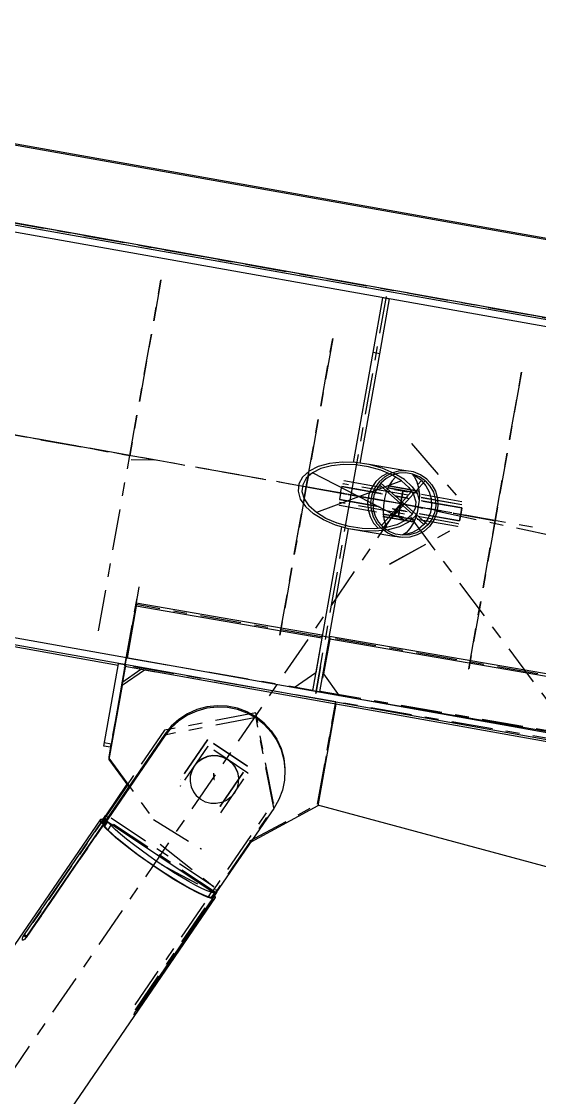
# Model space of a CAD drawing. Header units: millimetres. Extents: x 2368 to 8313, y 7493 to 11698.
# Drawn here: x 6500.9 to 6538.7, y 11298.2 to 11376.7 of the extents above; entities that cross this region are included whole.
import ezdxf

# ---------------------------------------------------------------- set-up
doc = ezdxf.new("R2010")
doc.units = ezdxf.units.MM
doc.linetypes.add('XKITLINE00', pattern=[0])
doc.linetypes.add('XKITLINE03', pattern=[6, 3, -1, 1, -1])

msp = doc.modelspace()

# ---------------------------------------------------------------- linework, layer by layer
at = {"color": 8, "linetype": 'XKITLINE00'}
for p, q in [((6587.1608, 11352.262), (6258.3375, 11410.8385)), ((6587.1783, 11352.3605), (6258.355, 11410.9369)), ((6586.8768, 11346.4735), (6256.6051, 11405.308)), ((6586.764, 11345.9807), (6256.5408, 11404.8066)), ((6580.135, 11317.0166), (6252.76, 11375.335)), ((6580.2478, 11317.5093), (6252.8243, 11375.8364)), ((6507.958, 11329.7232), (6252.7411, 11375.1874)), ((6586.91, 11346.6185), (6498.9283, 11362.2916)), ((6526.5694, 11352.5751), (6527.2823, 11356.5768)), ((6527.0617, 11352.4874), (6527.7745, 11356.4891)), ((6527.7713, 11356.4713), (6527.2791, 11356.559)), ((6525.1381, 11344.5405), (6526.5694, 11352.5751)), ((6525.636, 11344.4846), (6527.0617, 11352.4874)), ((6527.0617, 11352.4874), (6526.5694, 11352.5751)), ((6521.9078, 11343.906), (6521.4249, 11343.4806)), ((6522.5727, 11344.2381), (6521.9078, 11343.906)), ((6522.7669, 11344.0944), (6522.1457, 11343.7841)), ((6523.3861, 11344.4603), (6522.5727, 11344.2381)), ((6523.527, 11344.3021), (6522.7669, 11344.0944)), ((6524.3072, 11344.5616), (6523.3861, 11344.4603)), ((6524.3878, 11344.3967), (6523.527, 11344.3021)), ((6525.29, 11344.5367), (6524.3072, 11344.5616)), ((6525.3061, 11344.3734), (6524.3878, 11344.3967)), ((6526.285, 11344.387), (6525.29, 11344.5367)), ((6526.2359, 11344.2335), (6525.3061, 11344.3734)), ((6527.1305, 11343.9839), (6526.2359, 11344.2335)), ((6527.2425, 11344.1199), (6526.285, 11344.387)), ((6528.8275, 11343.955), (6526.285, 11344.387)), ((6527.9452, 11343.6372), (6527.1305, 11343.9839)), ((6528.1143, 11343.7488), (6527.2425, 11344.1199)), ((6528.4338, 11343.9106), (6527.9045, 11343.7596)), ((6528.9839, 11343.9409), (6528.4338, 11343.9106)), ((6528.9839, 11343.9409), (6528.7751, 11343.9597)), ((6529.5272, 11343.8491), (6528.9839, 11343.9409)), ((6530.0365, 11343.6397), (6529.5272, 11343.8491)), ((6521.4249, 11343.4806), (6521.148, 11342.9833)), ((6521.6944, 11343.3866), (6521.4357, 11342.9219)), ((6522.1457, 11343.7841), (6521.6944, 11343.3866)), ((6528.9249, 11340.3095), (6522.1457, 11343.7841)), ((6528.639, 11343.2108), (6522.4315, 11340.8828)), ((6526.7849, 11343.152), (6526.4712, 11342.7062)), ((6527.0121, 11343.1316), (6526.6937, 11342.6862)), ((6527.1891, 11343.5165), (6526.7849, 11343.152)), ((6527.1325, 11343.0249), (6526.835, 11342.6087)), ((6527.4226, 11343.4955), (6527.0121, 11343.1316)), ((6527.5161, 11343.365), (6527.1325, 11343.0249)), ((6530.5642, 11339.9843), (6527.1325, 11343.0249)), ((6527.639, 11343.7675), (6527.1891, 11343.5165)), ((6530.3787, 11343.204), (6527.3179, 11339.8053)), ((6527.9045, 11343.7596), (6527.4226, 11343.4955)), ((6527.9664, 11343.6117), (6527.5161, 11343.365)), ((6527.9565, 11343.2126), (6527.725, 11342.836)), ((6528.639, 11343.2108), (6527.9452, 11343.6372)), ((6528.1986, 11343.4815), (6527.9565, 11343.2126)), ((6528.461, 11343.7528), (6527.9664, 11343.6117)), ((6528.8568, 11343.2925), (6528.1143, 11343.7488)), ((6528.975, 11343.7811), (6528.461, 11343.7528)), ((6529.1772, 11342.7259), (6528.639, 11343.2108)), ((6529.4328, 11342.7736), (6528.8568, 11343.2925)), ((6529.4827, 11343.6953), (6528.975, 11343.7811)), ((6529.4589, 11343.654), (6529.5973, 11343.4969)), ((6529.9585, 11343.4997), (6529.4827, 11343.6953)), ((6529.683, 11343.5244), (6529.5092, 11343.5969)), ((6529.5973, 11343.4969), (6529.7776, 11343.136)), ((6530.0958, 11343.2294), (6529.683, 11343.5244)), ((6529.7776, 11343.136), (6529.8982, 11342.6945)), ((6530.0958, 11343.2294), (6529.8331, 11342.9329)), ((6530.3787, 11343.204), (6529.9585, 11343.4997)), ((6530.4861, 11343.3232), (6530.0365, 11343.6397)), ((6530.0958, 11343.2294), (6530.4329, 11342.8491)), ((6530.3787, 11343.204), (6530.7222, 11342.8231)), ((6530.4861, 11343.3232), (6530.8537, 11342.9156)), ((6521.148, 11342.9833), (6521.0912, 11342.4391)), ((6521.0912, 11342.4391), (6521.2572, 11341.8752)), ((6521.4357, 11342.9219), (6521.3826, 11342.4134)), ((6521.3826, 11342.4134), (6521.5377, 11341.8865)), ((6526.4712, 11342.7062), (6526.2635, 11342.2012)), ((6526.6937, 11342.6862), (6526.4833, 11342.1814)), ((6526.835, 11342.6087), (6526.6384, 11342.1371)), ((6529.4175, 11340.7812), (6527.0517, 11342.9118)), ((6529.3833, 11342.4253), (6527.1888, 11339.9485)), ((6527.5368, 11342.3939), (6527.4014, 11341.9083)), ((6527.725, 11342.836), (6527.5368, 11342.3939)), ((6529.1772, 11342.7259), (6529.5328, 11342.2071)), ((6529.4328, 11342.7736), (6529.8133, 11342.2183)), ((6529.8133, 11342.2183), (6529.9427, 11341.7791)), ((6529.8982, 11342.6945), (6529.9532, 11342.1946)), ((6530.4329, 11342.8491), (6530.6776, 11342.4025)), ((6530.6776, 11342.4025), (6530.8175, 11341.9121)), ((6530.7222, 11342.8231), (6530.9716, 11342.3761)), ((6530.8537, 11342.9156), (6531.1206, 11342.4372)), ((6530.9716, 11342.3761), (6531.1146, 11341.8853)), ((6531.1206, 11342.4372), (6531.2737, 11341.9121)), ((6521.2572, 11341.8752), (6521.6377, 11341.3199)), ((6521.5377, 11341.8865), (6521.8933, 11341.3676)), ((6526.2635, 11342.2012), (6526.1725, 11341.6625)), ((6526.1725, 11341.6625), (6526.2026, 11341.117)), ((6526.4833, 11342.1814), (6526.3915, 11341.6428)), ((6526.3915, 11341.6428), (6526.423, 11341.0972)), ((6526.6384, 11342.1371), (6526.5526, 11341.6337)), ((6526.5526, 11341.6337), (6526.582, 11341.1239)), ((6527.4014, 11341.9083), (6527.3254, 11341.4036)), ((6529.5328, 11342.2071), (6529.6879, 11341.6801)), ((6529.6879, 11341.6801), (6529.6348, 11341.1716)), ((6529.9427, 11341.7791), (6529.7879, 11340.8684)), ((6529.9532, 11342.1946), (6529.9427, 11341.7791)), ((6530.8175, 11341.9121), (6530.8456, 11341.4024)), ((6531.1146, 11341.8853), (6531.144, 11341.3755)), ((6531.2737, 11341.9121), (6531.3051, 11341.3665)), ((6522.2137, 11340.8011), (6521.6377, 11341.3199)), ((6522.4315, 11340.8828), (6521.8933, 11341.3676)), ((6522.9562, 11340.3447), (6522.2137, 11340.8011)), ((6523.1253, 11340.4563), (6522.4315, 11340.8828)), ((6526.2026, 11341.117), (6526.3523, 11340.5922)), ((6526.423, 11341.0972), (6526.576, 11340.5721)), ((6526.582, 11341.1239), (6526.725, 11340.6332)), ((6527.3254, 11341.4036), (6527.3128, 11340.9052)), ((6527.3128, 11340.9052), (6527.3641, 11340.438)), ((6529.3761, 11340.707), (6528.9249, 11340.3095)), ((6529.6348, 11341.1716), (6529.3761, 11340.707)), ((6529.7879, 11340.8684), (6529.6457, 11340.6129)), ((6529.7879, 11340.8684), (6529.7134, 11340.6014)), ((6530.7605, 11340.899), (6530.5665, 11340.4271)), ((6530.8456, 11341.4024), (6530.7605, 11340.899)), ((6531.0582, 11340.8722), (6530.8617, 11340.4006)), ((6531.2133, 11340.8278), (6531.003, 11340.3231)), ((6531.144, 11341.3755), (6531.0582, 11340.8722)), ((6531.3051, 11341.3665), (6531.2133, 11340.8278)), ((6523.8281, 11339.9737), (6522.9562, 11340.3447)), ((6523.94, 11340.1096), (6523.1253, 11340.4563)), ((6524.7855, 11339.7066), (6523.8281, 11339.9737)), ((6524.8347, 11339.86), (6523.94, 11340.1096)), ((6525.7645, 11339.7201), (6524.8347, 11339.86)), ((6526.3523, 11340.5922), (6526.6141, 11340.1142)), ((6526.576, 11340.5721), (6526.843, 11340.0937)), ((6526.6141, 11340.1142), (6526.9574, 11339.727)), ((6526.725, 11340.6332), (6526.9745, 11340.1862)), ((6526.843, 11340.0937), (6527.2105, 11339.686)), ((6526.9745, 11340.1862), (6527.3179, 11339.8053)), ((6527.3641, 11340.438), (6527.4769, 11340.0255)), ((6527.4769, 11340.0255), (6527.5877, 11339.8035)), ((6528.3036, 11339.9991), (6527.5436, 11339.7915)), ((6528.9249, 11340.3095), (6528.3036, 11339.9991)), ((6529.1627, 11340.1876), (6528.4979, 11339.8554)), ((6529.6457, 11340.6129), (6529.1627, 11340.1876)), ((6529.5121, 11340.1282), (6529.2643, 11339.7252)), ((6529.7134, 11340.6014), (6529.5121, 11340.1282)), ((6530.2733, 11340.0105), (6529.6868, 11340.5387)), ((6530.2733, 11340.0105), (6529.8956, 11339.6699)), ((6530.5642, 11339.9843), (6530.1806, 11339.6443)), ((6530.5665, 11340.4271), (6530.2733, 11340.0105)), ((6530.6846, 11339.8776), (6530.2741, 11339.5138)), ((6530.8617, 11340.4006), (6530.5642, 11339.9843)), ((6531.003, 11340.3231), (6530.6846, 11339.8776)), ((6522.8788, 11331.8577), (6524.3011, 11339.8417)), ((6523.3711, 11331.77), (6524.7849, 11339.7068)), ((6525.7806, 11339.5568), (6524.7855, 11339.7066)), ((6528.0799, 11339.1468), (6524.7855, 11339.7066)), ((6526.6828, 11339.6969), (6525.7645, 11339.7201)), ((6526.7633, 11339.532), (6525.7806, 11339.5568)), ((6527.5436, 11339.7915), (6526.6828, 11339.6969)), ((6527.6845, 11339.6332), (6526.7633, 11339.532)), ((6527.6602, 11339.3696), (6527.2105, 11339.686)), ((6527.7381, 11339.5096), (6527.3179, 11339.8053)), ((6528.1694, 11339.1602), (6527.6602, 11339.3696)), ((6528.4979, 11339.8554), (6527.6845, 11339.6332)), ((6528.2139, 11339.3139), (6527.7381, 11339.5096)), ((6528.2099, 11339.1332), (6528.0799, 11339.1468)), ((6528.7127, 11339.0684), (6528.1694, 11339.1602)), ((6528.4513, 11339.0919), (6528.2064, 11339.1336)), ((6528.7216, 11339.2281), (6528.2139, 11339.3139)), ((6528.7127, 11339.0684), (6528.4513, 11339.0919)), ((6529.2628, 11339.0987), (6528.7127, 11339.0684)), ((6529.2356, 11339.2565), (6528.7216, 11339.2281)), ((6528.9827, 11339.4126), (6528.7478, 11339.2516)), ((6528.9658, 11339.2807), (6528.7742, 11339.2697)), ((6529.4523, 11339.4225), (6528.9658, 11339.2807)), ((6529.2643, 11339.7252), (6528.9827, 11339.4126)), ((6529.7302, 11339.3976), (6529.2356, 11339.2565)), ((6529.7921, 11339.2497), (6529.2628, 11339.0987)), ((6529.8956, 11339.6699), (6529.4523, 11339.4225)), ((6530.1806, 11339.6443), (6529.7302, 11339.3976)), ((6530.2741, 11339.5138), (6529.7921, 11339.2497)), ((6509.2752, 11334.2669), (6508.5813, 11330.3716)), ((6509.288, 11334.0561), (6508.6136, 11330.2702)), ((6522.8285, 11331.9252), (6509.2752, 11334.2669)), ((6509.2752, 11334.2669), (6509.288, 11334.0561)), ((6522.8413, 11331.7143), (6509.288, 11334.0561)), ((6522.1659, 11327.856), (6522.8788, 11331.8577)), ((6522.8413, 11331.7143), (6522.3902, 11329.1823)), ((6523.3711, 11331.77), (6522.6614, 11327.7861)), ((6522.8285, 11331.9252), (6522.8413, 11331.7143)), ((6523.3711, 11331.77), (6522.8788, 11331.8577)), ((6523.4025, 11331.8461), (6522.9515, 11329.3141)), ((6523.4153, 11331.6352), (6522.9642, 11329.1032)), ((6550.4276, 11327.1767), (6523.4025, 11331.8461)), ((6523.4025, 11331.8461), (6523.4153, 11331.6352)), ((6550.4403, 11326.9658), (6523.4153, 11331.6352)), ((6506.9087, 11323.833), (6507.9796, 11329.8448)), ((6508.4719, 11329.7571), (6507.4422, 11323.9767)), ((6508.4719, 11329.7571), (6507.9796, 11329.8448)), ((6508.5813, 11330.3716), (6508.5872, 11330.2749)), ((6509.6287, 11329.4255), (6508.2413, 11328.4629)), ((6509.8757, 11329.3772), (6508.2541, 11328.252)), ((6563.6111, 11319.8091), (6508.4502, 11329.6355)), ((6509.8754, 11329.3816), (6509.8757, 11329.3772)), ((6510.6964, 11329.2353), (6509.8757, 11329.3772)), ((6522.3902, 11329.1823), (6520.8233, 11328.0951)), ((6522.9515, 11329.3141), (6522.9642, 11329.1032)), ((6522.9642, 11329.1032), (6524.0921, 11327.5128)), ((6508.2541, 11328.252), (6507.2913, 11322.8472)), ((6508.2413, 11328.4629), (6508.2541, 11328.252)), ((6522.6614, 11327.7861), (6522.1691, 11327.8738)), ((6522.6614, 11327.7861), (6522.6582, 11327.7683)), ((6514.4315, 11326.696), (6513.7053, 11326.4974)), ((6514.4379, 11326.5905), (6513.7117, 11326.392)), ((6515.18, 11326.7799), (6514.4315, 11326.696)), ((6515.1863, 11326.6744), (6514.4379, 11326.5905)), ((6515.9323, 11326.747), (6515.18, 11326.7799)), ((6515.9387, 11326.6416), (6515.1863, 11326.6744)), ((6516.6701, 11326.5982), (6515.9323, 11326.747)), ((6516.6765, 11326.4927), (6515.9387, 11326.6416)), ((6517.375, 11326.337), (6516.6701, 11326.5982)), ((6523.8476, 11326.8926), (6522.5272, 11319.4805)), ((6548.3677, 11323.3086), (6525.9257, 11327.1862)), ((6512.3905, 11325.7783), (6511.8343, 11325.2756)), ((6513.0194, 11326.189), (6512.3905, 11325.7783)), ((6513.0257, 11326.0835), (6512.3969, 11325.6729)), ((6513.7053, 11326.4974), (6513.0194, 11326.189)), ((6513.7117, 11326.392), (6513.0257, 11326.0835)), ((6517.3814, 11326.2316), (6516.6765, 11326.4927)), ((6518.0298, 11325.97), (6517.375, 11326.337)), ((6518.0362, 11325.8646), (6517.3814, 11326.2316)), ((6518.6184, 11325.5062), (6518.0298, 11325.97)), ((6518.6247, 11325.4007), (6518.0362, 11325.8646)), ((6511.8343, 11325.2756), (6511.3643, 11324.6931)), ((6511.8406, 11325.1702), (6511.3706, 11324.5877)), ((6511.8343, 11325.2756), (6511.8406, 11325.1702)), ((6512.3969, 11325.6729), (6511.8406, 11325.1702)), ((6518.6184, 11325.5062), (6519.1261, 11324.9569)), ((6518.6247, 11325.4007), (6519.1325, 11324.8515)), ((6519.1261, 11324.9569), (6519.5406, 11324.3358)), ((6511.3643, 11324.6931), (6501.2705, 11309.9458)), ((6511.3706, 11324.5877), (6506.8845, 11318.0333)), ((6511.3643, 11324.6931), (6511.3706, 11324.5877)), ((6519.1325, 11324.8515), (6519.547, 11324.2303)), ((6519.5406, 11324.3358), (6519.8516, 11323.6581)), ((6519.547, 11324.2303), (6519.858, 11323.5526)), ((6507.4009, 11323.7453), (6506.9087, 11323.833)), ((6507.4422, 11323.9767), (6506.9499, 11324.0644)), ((6507.4009, 11323.7453), (6507.2785, 11323.0581)), ((6507.4009, 11323.7453), (6507.4422, 11323.9767)), ((6519.8516, 11323.6581), (6520.0515, 11322.9404)), ((6519.858, 11323.5526), (6520.0579, 11322.835)), ((6507.2785, 11323.0581), (6507.2913, 11322.8472)), ((6507.2913, 11322.8472), (6508.7386, 11320.8569)), ((6513.7721, 11322.6769), (6513.5145, 11322.3788)), ((6513.7736, 11322.6528), (6513.516, 11322.3547)), ((6514.0903, 11322.911), (6513.7721, 11322.6769)), ((6514.0917, 11322.8869), (6513.7736, 11322.6528)), ((6514.4531, 11323.0693), (6514.0903, 11322.911)), ((6514.4545, 11323.0452), (6514.0917, 11322.8869)), ((6514.8423, 11323.1438), (6514.4531, 11323.0693)), ((6514.8437, 11323.1197), (6514.4545, 11323.0452)), ((6515.2384, 11323.1309), (6514.8423, 11323.1438)), ((6515.2398, 11323.1068), (6514.8437, 11323.1197)), ((6515.6215, 11323.0312), (6515.2384, 11323.1309)), ((6515.623, 11323.0071), (6515.2398, 11323.1068)), ((6515.9725, 11322.8497), (6515.6215, 11323.0312)), ((6515.9739, 11322.8256), (6515.623, 11323.0071)), ((6516.2737, 11322.5954), (6515.9725, 11322.8497)), ((6515.9725, 11322.8497), (6515.9739, 11322.8256)), ((6516.2752, 11322.5713), (6515.9739, 11322.8256)), ((6516.2737, 11322.5954), (6516.51, 11322.2812)), ((6520.0515, 11322.9404), (6520.1353, 11322.2006)), ((6520.0579, 11322.835), (6520.1417, 11322.0951)), ((6513.3304, 11322.0315), (6513.229, 11321.6526)), ((6513.3319, 11322.0074), (6513.2305, 11321.6285)), ((6513.5145, 11322.3788), (6513.3304, 11322.0315)), ((6513.516, 11322.3547), (6513.3319, 11322.0074)), ((6513.5145, 11322.3788), (6513.516, 11322.3547)), ((6516.2752, 11322.5713), (6516.5115, 11322.2571)), ((6516.51, 11322.2812), (6516.6696, 11321.9228)), ((6516.5115, 11322.2571), (6516.6711, 11321.8987)), ((6516.6696, 11321.9228), (6516.7445, 11321.5381)), ((6516.6711, 11321.8987), (6516.746, 11321.514)), ((6520.1417, 11322.0951), (6520.1074, 11321.3513)), ((6520.1353, 11322.2006), (6520.1337, 11322.1657)), ((6520.1353, 11322.2006), (6520.1417, 11322.0951)), ((6508.6056, 11321.0397), (6507.0326, 11318.7414)), ((6513.229, 11321.6526), (6513.2154, 11321.261)), ((6513.2305, 11321.6285), (6513.2169, 11321.2369)), ((6513.2169, 11321.2369), (6513.2917, 11320.8522)), ((6516.7324, 11321.1224), (6516.631, 11320.7434)), ((6516.746, 11321.514), (6516.7324, 11321.1224)), ((6520.1074, 11321.3513), (6519.9558, 11320.6217)), ((6508.6461, 11320.9841), (6507.0864, 11318.7054)), ((6513.2917, 11320.8522), (6513.4513, 11320.4938)), ((6513.4513, 11320.4938), (6513.6877, 11320.1795)), ((6516.4469, 11320.3962), (6516.1893, 11320.0981)), ((6516.631, 11320.7434), (6516.4469, 11320.3962)), ((6519.9558, 11320.6217), (6519.6907, 11319.9244)), ((6513.9889, 11319.9253), (6513.6877, 11320.1795)), ((6514.3399, 11319.7438), (6513.9889, 11319.9253)), ((6514.723, 11319.644), (6514.3399, 11319.7438)), ((6515.1191, 11319.6311), (6514.723, 11319.644)), ((6515.5083, 11319.7057), (6515.1191, 11319.6311)), ((6515.8711, 11319.864), (6515.5083, 11319.7057)), ((6516.1893, 11320.0981), (6515.8711, 11319.864)), ((6522.5272, 11319.4805), (6517.641, 11316.8256)), ((6519.6907, 11319.9244), (6519.3185, 11319.2765)), ((6539.5859, 11314.9049), (6522.5322, 11319.5088)), ((6506.9884, 11318.7147), (6506.7641, 11318.387)), ((6506.9884, 11318.7147), (6506.9791, 11318.6644)), ((6506.9791, 11318.6644), (6506.9955, 11318.5969)), ((6507.0234, 11318.7475), (6506.9884, 11318.7147)), ((6507.2096, 11318.6231), (6507.0234, 11318.7475)), ((6519.3185, 11319.2765), (6514.8325, 11312.7222)), ((6506.6401, 11318.4409), (6447.8414, 11232.5323)), ((6506.705, 11318.2572), (6501.0975, 11310.0643)), ((6506.8534, 11318.0511), (6501.2459, 11309.8582)), ((6506.6916, 11318.4916), (6506.6401, 11318.4409)), ((6506.6401, 11318.4409), (6506.6744, 11318.3029)), ((6506.6744, 11318.3029), (6506.705, 11318.2572)), ((6506.7905, 11318.4256), (6506.6916, 11318.4916)), ((6506.8779, 11318.1417), (6506.705, 11318.2572)), ((6506.7641, 11318.387), (6506.7548, 11318.3367)), ((6506.7548, 11318.3367), (6506.7712, 11318.2692)), ((6506.9955, 11318.5969), (6506.7712, 11318.2692)), ((6506.7712, 11318.2692), (6506.8133, 11318.1849)), ((6506.8291, 11318.5067), (6506.7789, 11318.4333)), ((6507.0376, 11318.5126), (6506.8133, 11318.1849)), ((6506.8779, 11318.1417), (6506.8133, 11318.1849)), ((6506.8407, 11318.499), (6506.8291, 11318.5067)), ((6506.8458, 11318.5064), (6506.8291, 11318.5067)), ((6506.8534, 11318.0511), (6507.0476, 11317.8325)), ((6506.9673, 11317.975), (6506.8534, 11318.0511)), ((6506.8818, 11318.0777), (6506.8604, 11318.0464)), ((6506.8818, 11318.0777), (6506.8845, 11318.0333)), ((6506.9687, 11317.9771), (6506.8845, 11318.0333)), ((6507.1916, 11318.3027), (6506.9673, 11317.975)), ((6506.9673, 11317.975), (6507.2015, 11317.7207)), ((6506.9955, 11318.5969), (6507.0376, 11318.5126)), ((6507.1022, 11318.4694), (6507.0376, 11318.5126)), ((6507.1916, 11318.3027), (6507.4258, 11318.0484)), ((6514.9743, 11313.1022), (6507.1916, 11318.3027)), ((6507.4258, 11318.0484), (6507.2015, 11317.7207)), ((6507.7397, 11317.7478), (6507.4258, 11318.0484)), ((6507.3773, 11317.5118), (6507.0476, 11317.8325)), ((6507.5154, 11317.4201), (6507.2015, 11317.7207)), ((6507.7925, 11317.144), (6507.3773, 11317.5118)), ((6507.9022, 11317.0798), (6507.5154, 11317.4201)), ((6508.1265, 11317.4075), (6507.7397, 11317.7478)), ((6508.2828, 11316.7383), (6507.7925, 11317.144)), ((6508.3532, 11316.7071), (6507.9022, 11317.0798)), ((6508.5775, 11317.0349), (6508.1265, 11317.4075)), ((6508.8361, 11316.3047), (6508.2828, 11316.7383)), ((6508.8588, 11316.3104), (6508.3532, 11316.7071)), ((6509.0831, 11316.6381), (6508.5775, 11317.0349)), ((6509.439, 11315.8538), (6508.8361, 11316.3047)), ((6509.4077, 11315.8982), (6508.8588, 11316.3104)), ((6509.632, 11316.2259), (6509.0831, 11316.6381)), ((6509.9881, 11315.4796), (6509.4077, 11315.8982)), ((6510.0764, 11315.3967), (6509.439, 11315.8538)), ((6510.2124, 11315.8073), (6509.632, 11316.2259)), ((6510.8116, 11315.3914), (6510.2124, 11315.8073)), ((6510.5873, 11315.0637), (6509.9881, 11315.4796)), ((6510.7328, 11314.9447), (6510.0764, 11315.3967)), ((6511.192, 11314.6596), (6510.5873, 11315.0637)), ((6511.392, 11314.509), (6510.7328, 11314.9447)), ((6511.4163, 11314.9873), (6510.8116, 11315.3914)), ((6512.0135, 11314.6038), (6511.4163, 11314.9873)), ((6511.7892, 11314.2761), (6511.192, 11314.6596)), ((6512.0376, 11314.1002), (6511.392, 11314.509)), ((6512.3657, 11313.9217), (6511.7892, 11314.2761)), ((6512.59, 11314.2494), (6512.0135, 11314.6038)), ((6512.6539, 11313.7285), (6512.0376, 11314.1002)), ((6513.1333, 11313.9317), (6512.59, 11314.2494)), ((6513.6314, 11313.6578), (6513.1333, 11313.9317)), ((6512.909, 11313.604), (6512.3657, 11313.9217)), ((6513.2257, 11313.4029), (6512.6539, 11313.7285)), ((6513.4071, 11313.3301), (6512.909, 11313.604)), ((6513.7388, 11313.1315), (6513.2257, 11313.4029)), ((6513.8492, 11313.1058), (6513.4071, 11313.3301)), ((6514.0735, 11313.4336), (6513.6314, 11313.6578)), ((6514.4499, 11313.264), (6514.0735, 11313.4336)), ((6514.7524, 11313.1527), (6514.4499, 11313.264)), ((6514.7524, 11313.1527), (6514.5281, 11312.825)), ((6514.9743, 11313.1022), (6514.7524, 11313.1527)), ((6515.1498, 11313.1481), (6514.9255, 11312.8204)), ((6515.1498, 11313.1481), (6515.1148, 11313.1153)), ((6515.1591, 11313.1984), (6515.1498, 11313.1481)), ((6515.0495, 11312.7664), (6388.4582, 11127.8085)), ((6514.8604, 11312.7007), (6509.2529, 11304.5078)), ((6514.9979, 11312.7158), (6509.3904, 11304.5228)), ((6514.1806, 11312.921), (6513.7388, 11313.1315)), ((6514.2256, 11312.9363), (6513.8492, 11313.1058)), ((6514.5403, 11312.7765), (6514.1806, 11312.921)), ((6514.5281, 11312.825), (6514.2256, 11312.9363)), ((6514.75, 11312.7745), (6514.5281, 11312.825)), ((6514.8091, 11312.7017), (6514.5403, 11312.7765)), ((6514.9743, 11313.1022), (6514.75, 11312.7745)), ((6514.8604, 11312.7007), (6514.75, 11312.7745)), ((6514.8325, 11312.7222), (6514.7514, 11312.7765)), ((6514.8099, 11312.7374), (6514.8085, 11312.7354)), ((6514.8604, 11312.7007), (6514.8091, 11312.7017)), ((6514.9979, 11312.7158), (6514.8814, 11312.7936)), ((6514.8905, 11312.7875), (6514.8814, 11312.7936)), ((6515.1148, 11313.1153), (6514.8905, 11312.7875)), ((6514.9255, 11312.8204), (6514.8905, 11312.7875)), ((6515.0495, 11312.7664), (6514.9979, 11312.7158)), ((6514.9993, 11312.9282), (6515.0152, 11312.9045)), ((6515.0152, 11312.9045), (6515.0495, 11312.7664)), ((6515.1148, 11313.1153), (6515.1057, 11313.1213)), ((6501.0975, 11310.0643), (6501.0529, 11309.9944)), ((6501.2703, 11309.9488), (6501.0975, 11310.0643)), ((6500.9472, 11309.7364), (6500.9456, 11309.6935)), ((6500.9456, 11309.6935), (6500.9548, 11309.6644)), ((6500.9597, 11309.7909), (6500.9472, 11309.7364)), ((6500.9744, 11309.6504), (6500.9548, 11309.6644)), ((6500.9822, 11309.8542), (6500.9597, 11309.7909)), ((6501.0035, 11309.6524), (6500.9744, 11309.6504)), ((6501.0139, 11309.9232), (6500.9822, 11309.8542)), ((6501.0405, 11309.6702), (6501.0035, 11309.6524)), ((6501.0529, 11309.9944), (6501.0139, 11309.9232)), ((6501.0451, 11309.6737), (6501.0405, 11309.6702)), ((6501.091, 11309.6979), (6501.0451, 11309.6737)), ((6501.2493, 11309.8632), (6501.0529, 11309.9944)), ((6501.1443, 11309.7397), (6501.091, 11309.6979)), ((6501.1968, 11309.794), (6501.1443, 11309.7397)), ((6501.2459, 11309.8582), (6501.1968, 11309.794)), ((6501.2705, 11309.9458), (6501.2734, 11309.8984)), ((6509.2529, 11304.5078), (6509.2088, 11304.4403)), ((6509.3397, 11304.4571), (6509.2564, 11304.5128)), ((6509.3865, 11304.5255), (6509.3032, 11304.5811)), ((6509.3904, 11304.5228), (6509.3435, 11304.4546)), ((6509.1218, 11304.2701), (6509.1127, 11304.2337)), ((6509.1127, 11304.2337), (6509.1148, 11304.2109)), ((6509.1279, 11304.203), (6509.1148, 11304.2109)), ((6509.1416, 11304.3184), (6509.1218, 11304.2701)), ((6509.1515, 11304.2102), (6509.1279, 11304.203)), ((6509.1711, 11304.3761), (6509.1416, 11304.3184)), ((6509.1843, 11304.2323), (6509.1515, 11304.2102)), ((6509.2088, 11304.4403), (6509.1711, 11304.3761)), ((6509.216, 11304.2738), (6509.1881, 11304.2357)), ((6509.254, 11304.3269), (6509.216, 11304.2738)), ((6509.2972, 11304.3882), (6509.254, 11304.3269)), ((6509.3435, 11304.4546), (6509.2972, 11304.3882))]:
    msp.add_line(p, q, dxfattribs=at)
at = {"color": 8, "linetype": 'XKITLINE03'}
for p, q in [((6257.3553, 11405.3253), (6586.1786, 11346.7488)), ((6586.1786, 11346.7488), (6257.3553, 11405.3253)), ((6583.5058, 11331.745), (6254.6825, 11390.3215)), ((6583.5059, 11331.745), (6254.6826, 11390.3215)), ((6528.5882, 11341.528), (6364.5882, 11370.7429)), ((6511.0887, 11357.85), (6508.8088, 11345.0515)), ((6508.8089, 11345.0515), (6511.0887, 11357.85)), ((6511.0887, 11357.85), (6511.0887, 11357.85)), ((6524.9702, 11342.1725), (6527.5518, 11356.6644)), ((6524.9702, 11342.1725), (6527.5517, 11356.6644)), ((6523.626, 11353.5856), (6521.6968, 11342.7562)), ((6523.6263, 11353.5879), (6521.6971, 11342.7583)), ((6521.6971, 11342.7581), (6523.6263, 11353.5878)), ((6523.6259, 11353.5855), (6523.626, 11353.5856)), ((6523.6263, 11353.5878), (6523.6263, 11353.5879)), ((6537.409, 11351.1303), (6535.4798, 11340.3009)), ((6537.4093, 11351.1326), (6535.4801, 11340.303)), ((6535.4801, 11340.3028), (6537.4093, 11351.1325)), ((6537.409, 11351.1302), (6537.409, 11351.1303)), ((6537.4093, 11351.1325), (6537.4093, 11351.1326)), ((6508.8088, 11345.0515), (6488.1343, 11348.7344)), ((6496.4142, 11347.2595), (6508.8088, 11345.0515)), ((6529.3723, 11345.9296), (6533.0561, 11341.6674)), ((6529.3725, 11345.9309), (6533.0563, 11341.6688)), ((6506.5289, 11332.253), (6508.8089, 11345.0515)), ((6508.9144, 11344.7711), (6510.5881, 11344.7346)), ((6533.0561, 11341.6674), (6524.4433, 11343.2017)), ((6533.0563, 11341.6688), (6524.4435, 11343.2031)), ((6521.6968, 11342.7562), (6519.7676, 11331.9266)), ((6519.7676, 11331.9264), (6521.6968, 11342.7561)), ((6519.768, 11331.9288), (6521.6971, 11342.7581)), ((6521.6968, 11342.7561), (6521.6968, 11342.7562)), ((6521.6968, 11342.7562), (6524.7457, 11342.2132)), ((6535.4798, 11340.3008), (6521.6968, 11342.7561)), ((6535.4801, 11340.303), (6521.6971, 11342.7583)), ((6521.6971, 11342.7583), (6521.6971, 11342.7582)), ((6521.6971, 11342.7582), (6524.7459, 11342.2149)), ((6524.1878, 11342.3142), (6524.1292, 11341.837)), ((6524.1876, 11342.3128), (6524.2974, 11342.7808)), ((6524.2974, 11342.7808), (6533.0476, 11341.222)), ((6533.0478, 11341.2234), (6524.2975, 11342.7822)), ((6524.3793, 11342.9895), (6524.3794, 11342.9899)), ((6528.7111, 11342.2177), (6524.3793, 11342.9895)), ((6524.3796, 11342.9912), (6524.3795, 11342.9908)), ((6528.7114, 11342.2197), (6524.3796, 11342.9912)), ((6529.8628, 11342.297), (6527.6576, 11342.6899)), ((6527.6576, 11342.6899), (6527.6576, 11342.6899)), ((6527.6576, 11342.6899), (6529.8629, 11342.2971)), ((6529.8631, 11342.2988), (6527.6578, 11342.6917)), ((6527.6578, 11342.6917), (6527.6578, 11342.6916)), ((6527.6578, 11342.6916), (6529.8631, 11342.2987)), ((6529.8909, 11342.4545), (6527.6856, 11342.8474)), ((6527.6856, 11342.8474), (6527.6856, 11342.8474)), ((6527.6856, 11342.8474), (6529.8909, 11342.4546)), ((6528.4305, 11340.6426), (6528.7462, 11342.4147)), ((6528.7464, 11342.4164), (6528.4308, 11340.6443)), ((6533.0429, 11341.4461), (6528.7111, 11342.2177)), ((6533.0432, 11341.4479), (6528.7114, 11342.2197)), ((6528.5882, 11341.528), (6364.5882, 11101.9134)), ((6528.5882, 11341.528), (6364.5882, 11101.9134)), ((6522.3886, 11327.6807), (6524.9702, 11342.1725)), ((6522.3887, 11327.6807), (6524.9702, 11342.1725)), ((6532.8792, 11340.2769), (6524.1289, 11341.8357)), ((6524.1292, 11341.837), (6532.8794, 11340.2783)), ((6524.1338, 11341.6112), (6524.1338, 11341.6116)), ((6528.4656, 11340.8394), (6524.1338, 11341.6112)), ((6528.4658, 11340.8414), (6524.134, 11341.6129)), ((6524.134, 11341.6129), (6524.134, 11341.6125)), ((6524.7457, 11342.2132), (6528.5884, 11341.5288)), ((6524.7459, 11342.2149), (6528.5886, 11341.5303)), ((6528.5882, 11341.528), (6525.5353, 11342.0468)), ((6528.5882, 11341.528), (6528.5887, 11341.5311)), ((6692.5882, 11121.748), (6528.5882, 11341.528)), ((6692.5882, 11121.748), (6528.5882, 11341.528)), ((6528.8483, 11341.5046), (6528.5882, 11341.528)), ((6692.5882, 11306.7796), (6528.5883, 11341.528)), ((6528.5884, 11341.5288), (6532.431, 11340.8442)), ((6528.5886, 11341.5303), (6532.4312, 11340.8458)), ((6533.043, 11341.4466), (6533.0429, 11341.4461)), ((6533.0431, 11341.4475), (6533.0432, 11341.4479)), ((6532.7334, 11339.856), (6524.1206, 11341.3902)), ((6532.7336, 11339.8573), (6524.1208, 11341.3916)), ((6527.3138, 11340.7602), (6527.3138, 11340.7603)), ((6527.3138, 11340.7603), (6529.5191, 11340.3675)), ((6529.5191, 11340.3674), (6527.3138, 11340.7602)), ((6529.5194, 11340.3692), (6527.3141, 11340.762)), ((6527.3141, 11340.762), (6527.3141, 11340.762)), ((6527.3141, 11340.762), (6529.5194, 11340.3691)), ((6532.7974, 11340.0678), (6528.4656, 11340.8394)), ((6532.7976, 11340.0696), (6528.4658, 11340.8414)), ((6532.431, 11340.8442), (6535.4798, 11340.3009)), ((6532.4312, 11340.8458), (6535.4801, 11340.3028)), ((6532.9891, 11340.7449), (6532.8792, 11340.2769)), ((6532.8794, 11340.2783), (6532.9893, 11340.7463)), ((6533.0476, 11341.222), (6532.9891, 11340.7449)), ((6532.9893, 11340.7463), (6533.0478, 11341.2234)), ((6529.4913, 11340.2117), (6527.286, 11340.6045)), ((6527.286, 11340.6045), (6527.286, 11340.6044)), ((6527.286, 11340.6044), (6529.4913, 11340.2116)), ((6532.7974, 11340.0683), (6532.7974, 11340.0678)), ((6532.7976, 11340.0692), (6532.7976, 11340.0696)), ((6535.4798, 11340.3009), (6533.5506, 11329.4712)), ((6533.5506, 11329.4711), (6535.4798, 11340.3008)), ((6533.551, 11329.4735), (6535.4801, 11340.3028)), ((6527.8044, 11337.1281), (6532.7334, 11339.856)), ((6527.8046, 11337.1295), (6532.7336, 11339.8573)), ((6509.4828, 11335.4326), (6508.4365, 11329.5588)), ((6509.4829, 11335.4326), (6508.4365, 11329.5588)), ((6508.4617, 11329.7003), (6509.4828, 11335.4326)), ((6508.4618, 11329.7003), (6509.4829, 11335.4326)), ((6509.2815, 11334.1615), (6508.5876, 11330.2661)), ((6509.2816, 11334.1615), (6508.5877, 11330.2661)), ((6522.8348, 11331.8197), (6509.2815, 11334.1615)), ((6522.8349, 11331.8197), (6509.2816, 11334.1615)), ((6506.5289, 11332.253), (6506.5289, 11332.253)), ((6519.7676, 11331.9266), (6519.7676, 11331.9264)), ((6519.768, 11331.9289), (6519.768, 11331.9288)), ((6523.4088, 11331.7406), (6522.7149, 11327.8453)), ((6523.4089, 11331.7406), (6522.715, 11327.8453)), ((6550.4339, 11327.0712), (6523.4088, 11331.7406)), ((6550.4339, 11327.0712), (6523.4089, 11331.7406)), ((6508.6553, 11330.7873), (6508.4617, 11329.7003)), ((6508.6555, 11330.788), (6508.4618, 11329.7003)), ((6508.4905, 11329.7208), (6507.2848, 11322.9526)), ((6508.4906, 11329.7208), (6507.2849, 11322.9526)), ((6523.8533, 11327.0665), (6508.4905, 11329.7208)), ((6523.8534, 11327.0665), (6508.4906, 11329.7208)), ((6508.5876, 11330.2661), (6522.1409, 11327.9244)), ((6508.5877, 11330.2661), (6522.141, 11327.9244)), ((6522.7391, 11329.6485), (6522.3886, 11327.6807)), ((6522.7396, 11329.6508), (6522.3887, 11327.6807)), ((6508.4365, 11329.5588), (6507.4153, 11323.8266)), ((6508.4365, 11329.5588), (6507.4154, 11323.8266)), ((6533.5506, 11329.4712), (6533.5506, 11329.4711)), ((6533.551, 11329.4736), (6533.551, 11329.4735)), ((6522.7149, 11327.8453), (6549.74, 11323.1759)), ((6522.715, 11327.8453), (6549.74, 11323.1759)), ((6523.8533, 11327.0665), (6522.5207, 11319.586)), ((6522.5207, 11319.586), (6523.8533, 11327.0665)), ((6522.5208, 11319.586), (6523.8534, 11327.0665)), ((6523.8534, 11327.0665), (6522.5208, 11319.586)), ((6541.1999, 11324.067), (6523.8533, 11327.0665)), ((6541.2, 11324.067), (6523.8534, 11327.0665)), ((6518.0118, 11326.2638), (6511.3464, 11324.9868)), ((6518.0119, 11326.2638), (6511.3465, 11324.9868)), ((6518.0328, 11325.9174), (6511.3674, 11324.6404)), ((6518.0329, 11325.9174), (6511.3675, 11324.6404)), ((6519.2943, 11319.6757), (6518.0118, 11326.2638)), ((6519.2944, 11319.6757), (6518.0119, 11326.2638)), ((6519.3153, 11319.3293), (6518.0328, 11325.9174)), ((6519.3153, 11319.3293), (6518.0329, 11325.9174)), ((6511.3464, 11324.9868), (6501.2527, 11310.2395)), ((6511.3465, 11324.9868), (6501.2527, 11310.2395)), ((6511.3674, 11324.6404), (6501.2736, 11309.8931)), ((6511.3675, 11324.6404), (6501.2737, 11309.8931)), ((6514.4775, 11324.317), (6512.4924, 11321.4167)), ((6514.4775, 11324.317), (6512.4925, 11321.4167)), ((6514.479, 11324.2929), (6512.4939, 11321.3926)), ((6514.4789, 11324.2929), (6512.4939, 11321.3926)), ((6517.4084, 11322.3585), (6514.4775, 11324.317)), ((6517.4083, 11322.3585), (6514.4775, 11324.317)), ((6517.4098, 11322.3344), (6514.4789, 11324.2929)), ((6517.4099, 11322.3344), (6514.479, 11324.2929)), ((6514.5077, 11323.8169), (6512.5226, 11320.9166)), ((6514.5078, 11323.8169), (6512.5227, 11320.9166)), ((6517.4386, 11321.8584), (6514.5077, 11323.8169)), ((6517.4387, 11321.8584), (6514.5078, 11323.8169)), ((6507.2848, 11322.9526), (6510.5398, 11318.4765)), ((6507.2849, 11322.9526), (6510.5398, 11318.4765)), ((6514.98, 11321.3995), (6514.9526, 11321.8514)), ((6514.9799, 11321.3995), (6514.9526, 11321.8514)), ((6515.4233, 11319.4582), (6517.4083, 11322.3585)), ((6515.4234, 11319.4582), (6517.4084, 11322.3585)), ((6515.4248, 11319.4341), (6517.4099, 11322.3344)), ((6515.4248, 11319.4341), (6517.4098, 11322.3344)), ((6515.4535, 11318.9581), (6517.4386, 11321.8584)), ((6515.4536, 11318.9581), (6517.4387, 11321.8584)), ((6509.2008, 11304.9285), (6519.2943, 11319.6757)), ((6509.2009, 11304.9285), (6519.2944, 11319.6757)), ((6517.5861, 11316.9047), (6522.5207, 11319.586)), ((6517.5861, 11316.9047), (6522.5208, 11319.586)), ((6506.979, 11318.6644), (6507.0233, 11318.7475)), ((6507.0375, 11318.5126), (6506.979, 11318.6644)), ((6506.9791, 11318.6644), (6507.0234, 11318.7475)), ((6507.0376, 11318.5126), (6506.9791, 11318.6644)), ((6514.9465, 11313.5601), (6507.1638, 11318.7606)), ((6514.9466, 11313.5601), (6507.1639, 11318.7606)), ((6509.2218, 11304.582), (6519.3153, 11319.3293)), ((6509.2219, 11304.582), (6519.3153, 11319.3293)), ((6515.1147, 11313.1153), (6507.0375, 11318.5126)), ((6515.1148, 11313.1153), (6507.0376, 11318.5126)), ((6514.9742, 11313.1022), (6507.1915, 11318.3027)), ((6514.9743, 11313.1022), (6507.1916, 11318.3027)), ((6510.5398, 11318.4765), (6514.0208, 11316.3181)), ((6510.5398, 11318.4765), (6514.0209, 11316.3181)), ((6511.024, 11316.6755), (6514.9465, 11313.5601)), ((6511.0241, 11316.6755), (6514.9466, 11313.5601)), ((6511.114, 11315.1873), (6514.9742, 11313.1022)), ((6511.1141, 11315.1873), (6514.9743, 11313.1022)), ((6515.1005, 11313.3502), (6515.159, 11313.1984)), ((6515.1006, 11313.3502), (6515.1591, 11313.1984)), ((6515.159, 11313.1984), (6515.1147, 11313.1153)), ((6515.1591, 11313.1984), (6515.1148, 11313.1153))]:
    msp.add_line(p, q, dxfattribs=at)
at = {"color": 8, "linetype": 'XKITLINE00'}
for centre in [(6511.0887, 11357.85), (6511.0887, 11357.85), (6511.0887, 11357.85), (6527.5517, 11356.6644), (6527.5518, 11356.6644), (6523.6259, 11353.5855), (6523.626, 11353.5856), (6523.6263, 11353.5879), (6523.6263, 11353.5878), (6523.6263, 11353.5878), (6537.409, 11351.1303), (6537.409, 11351.1302), (6537.4093, 11351.1326), (6537.4093, 11351.1325), (6537.4093, 11351.1325), (6529.3723, 11345.9296), (6529.3725, 11345.9309), (6508.8088, 11345.0515), (6508.8088, 11345.0515), (6508.8088, 11345.0515), (6508.8089, 11345.0515), (6508.8089, 11345.0515), (6510.5881, 11344.7346), (6524.4433, 11343.2017), (6524.4435, 11343.2031), (6521.6968, 11342.7562), (6521.6968, 11342.7562), (6521.6968, 11342.7562), (6521.6968, 11342.7561), (6521.6968, 11342.7561), (6521.6968, 11342.7561), (6521.6971, 11342.7583), (6521.6971, 11342.7583), (6521.6971, 11342.7583), (6521.6971, 11342.7582), (6521.6971, 11342.7581), (6521.6971, 11342.7581), (6524.1876, 11342.3128), (6524.1878, 11342.3142), (6524.2974, 11342.7808), (6524.2974, 11342.7808), (6524.2975, 11342.7822), (6524.3793, 11342.9895), (6524.3793, 11342.9895), (6524.3796, 11342.9912), (6524.3796, 11342.9912), (6524.7457, 11342.2132), (6524.7457, 11342.2132), (6524.7459, 11342.2149), (6524.7459, 11342.2149), (6527.6576, 11342.6899), (6527.6576, 11342.6899), (6527.6576, 11342.6899), (6527.6578, 11342.6917), (6527.6578, 11342.6917), (6527.6578, 11342.6916), (6527.6856, 11342.8474), (6527.6856, 11342.8474), (6527.6856, 11342.8474), (6528.7111, 11342.2177), (6528.7111, 11342.2177), (6528.7114, 11342.2197), (6528.7114, 11342.2197), (6528.7462, 11342.4147), (6528.7464, 11342.4164), (6529.8628, 11342.297), (6529.8629, 11342.2971), (6529.8631, 11342.2988), (6529.8631, 11342.2987), (6529.8909, 11342.4546), (6529.8909, 11342.4545), (6524.1289, 11341.8357), (6524.1292, 11341.837), (6524.1292, 11341.837), (6524.1338, 11341.6112), (6524.1338, 11341.6112), (6524.134, 11341.6129), (6524.134, 11341.6129), (6524.9702, 11342.1725), (6524.9702, 11342.1725), (6524.9702, 11342.1725), (6524.9702, 11342.1725), (6528.5882, 11341.528), (6528.5882, 11341.528), (6528.5882, 11341.528), (6528.5882, 11341.528), (6528.5882, 11341.528), (6528.5882, 11341.528), (6528.5882, 11341.528), (6528.5882, 11341.528), (6528.5883, 11341.528), (6528.5884, 11341.5288), (6528.5884, 11341.5288), (6528.5886, 11341.5303), (6528.5886, 11341.5303), (6528.5887, 11341.5311), (6533.0429, 11341.4461), (6533.043, 11341.4466), (6533.0431, 11341.4475), (6533.0432, 11341.4479), (6533.0561, 11341.6674), (6533.0561, 11341.6674), (6533.0563, 11341.6688), (6533.0563, 11341.6688), (6524.1206, 11341.3902), (6524.1208, 11341.3916), (6527.3138, 11340.7603), (6527.3138, 11340.7602), (6527.3138, 11340.7602), (6527.3141, 11340.762), (6527.3141, 11340.762), (6527.3141, 11340.762), (6528.4305, 11340.6426), (6528.4308, 11340.6443), (6528.4656, 11340.8394), (6528.4656, 11340.8394), (6528.4658, 11340.8414), (6528.4658, 11340.8414), (6532.431, 11340.8442), (6532.431, 11340.8442), (6532.4312, 11340.8458), (6532.4312, 11340.8458), (6532.9891, 11340.7449), (6532.9891, 11340.7449), (6532.9893, 11340.7463), (6532.9893, 11340.7463), (6533.0476, 11341.222), (6533.0476, 11341.222), (6533.0478, 11341.2234), (6533.0478, 11341.2234), (6527.286, 11340.6045), (6527.286, 11340.6045), (6527.286, 11340.6044), (6529.4913, 11340.2117), (6529.4913, 11340.2116), (6529.5191, 11340.3675), (6529.5191, 11340.3674), (6529.5194, 11340.3692), (6529.5194, 11340.3691), (6532.7334, 11339.856), (6532.7334, 11339.856), (6532.7336, 11339.8573), (6532.7336, 11339.8573), (6532.7974, 11340.0683), (6532.7974, 11340.0678), (6532.7976, 11340.0696), (6532.7976, 11340.0692), (6532.8792, 11340.2769), (6532.8792, 11340.2769), (6532.8794, 11340.2783), (6532.8794, 11340.2783), (6535.4798, 11340.3009), (6535.4798, 11340.3009), (6535.4798, 11340.3009), (6535.4798, 11340.3008), (6535.4798, 11340.3008), (6535.4801, 11340.303), (6535.4801, 11340.303), (6535.4801, 11340.3028), (6535.4801, 11340.3028), (6535.4801, 11340.3028), (6527.8044, 11337.1281), (6527.8046, 11337.1295), (6509.4828, 11335.4326), (6509.4828, 11335.4326), (6509.4829, 11335.4326), (6509.4829, 11335.4326), (6509.2815, 11334.1615), (6509.2815, 11334.1615), (6509.2816, 11334.1615), (6509.2816, 11334.1615), (6506.5289, 11332.253), (6506.5289, 11332.253), (6519.7676, 11331.9266), (6519.7676, 11331.9266), (6519.7676, 11331.9264), (6519.768, 11331.9289), (6519.768, 11331.9288), (6522.8348, 11331.8197), (6522.8349, 11331.8197), (6523.4088, 11331.7406), (6523.4088, 11331.7406), (6523.4089, 11331.7406), (6523.4089, 11331.7406), (6508.4617, 11329.7003), (6508.4617, 11329.7003), (6508.4618, 11329.7003), (6508.4618, 11329.7003), (6508.4905, 11329.7208), (6508.4905, 11329.7208), (6508.4906, 11329.7208), (6508.4906, 11329.7208), (6508.5876, 11330.2661), (6508.5876, 11330.2661), (6508.5877, 11330.2661), (6508.5877, 11330.2661), (6508.4365, 11329.5588), (6508.4365, 11329.5588), (6508.4365, 11329.5588), (6508.4365, 11329.5588), (6533.5506, 11329.4712), (6533.5506, 11329.4712), (6533.5506, 11329.4711), (6533.551, 11329.4736), (6533.551, 11329.4735), (6522.1409, 11327.9244), (6522.141, 11327.9244), (6522.3886, 11327.6807), (6522.3886, 11327.6807), (6522.3887, 11327.6807), (6522.3887, 11327.6807), (6522.7149, 11327.8453), (6522.7149, 11327.8453), (6522.715, 11327.8453), (6522.715, 11327.8453), (6523.8533, 11327.0665), (6523.8533, 11327.0665), (6523.8533, 11327.0665), (6523.8533, 11327.0665), (6523.8534, 11327.0665), (6523.8534, 11327.0665), (6523.8534, 11327.0665), (6523.8534, 11327.0665), (6518.0118, 11326.2638), (6518.0118, 11326.2638), (6518.0119, 11326.2638), (6518.0119, 11326.2638), (6518.0328, 11325.9174), (6518.0328, 11325.9174), (6518.0329, 11325.9174), (6518.0329, 11325.9174), (6511.3464, 11324.9868), (6511.3464, 11324.9868), (6511.3465, 11324.9868), (6511.3465, 11324.9868), (6511.3674, 11324.6404), (6511.3674, 11324.6404), (6511.3675, 11324.6404), (6511.3675, 11324.6404), (6514.4775, 11324.317), (6514.4775, 11324.317), (6514.4775, 11324.317), (6514.4775, 11324.317), (6514.4789, 11324.2929), (6514.4789, 11324.2929), (6514.479, 11324.2929), (6514.479, 11324.2929), (6507.4153, 11323.8266), (6507.4154, 11323.8266), (6514.5077, 11323.8169), (6514.5077, 11323.8169), (6514.5078, 11323.8169), (6514.5078, 11323.8169), (6507.2848, 11322.9526), (6507.2848, 11322.9526), (6507.2849, 11322.9526), (6507.2849, 11322.9526), (6514.9526, 11321.8514), (6514.9526, 11321.8514), (6517.4083, 11322.3585), (6517.4083, 11322.3585), (6517.4084, 11322.3585), (6517.4084, 11322.3585), (6517.4098, 11322.3344), (6517.4098, 11322.3344), (6517.4099, 11322.3344), (6517.4099, 11322.3344), (6517.4386, 11321.8584), (6517.4386, 11321.8584), (6517.4387, 11321.8584), (6517.4387, 11321.8584), (6512.4924, 11321.4167), (6512.4925, 11321.4167), (6512.4939, 11321.3926), (6512.4939, 11321.3926), (6514.9799, 11321.3995), (6514.98, 11321.3995), (6512.5226, 11320.9166), (6512.5227, 11320.9166), (6515.4233, 11319.4582), (6515.4234, 11319.4582), (6515.4248, 11319.4341), (6515.4248, 11319.4341), (6519.2943, 11319.6757), (6519.2943, 11319.6757), (6519.2944, 11319.6757), (6519.2944, 11319.6757), (6522.5207, 11319.586), (6522.5207, 11319.586), (6522.5207, 11319.586), (6522.5208, 11319.586), (6522.5208, 11319.586), (6522.5208, 11319.586), (6506.979, 11318.6644), (6506.979, 11318.6644), (6506.9791, 11318.6644), (6506.9791, 11318.6644), (6507.0233, 11318.7475), (6507.0234, 11318.7475), (6507.1638, 11318.7606), (6507.1639, 11318.7606), (6515.4535, 11318.9581), (6515.4536, 11318.9581), (6519.3153, 11319.3293), (6519.3153, 11319.3293), (6519.3153, 11319.3293), (6519.3153, 11319.3293), (6507.0375, 11318.5126), (6507.0375, 11318.5126), (6507.0376, 11318.5126), (6507.0376, 11318.5126), (6507.1915, 11318.3027), (6507.1916, 11318.3027), (6510.5398, 11318.4765), (6510.5398, 11318.4765), (6510.5398, 11318.4765), (6510.5398, 11318.4765), (6511.024, 11316.6755), (6511.0241, 11316.6755), (6514.0208, 11316.3181), (6514.0209, 11316.3181), (6517.5861, 11316.9047), (6517.5861, 11316.9047), (6511.114, 11315.1873), (6511.1141, 11315.1873), (6514.9465, 11313.5601), (6514.9465, 11313.5601), (6514.9466, 11313.5601), (6514.9466, 11313.5601), (6515.1005, 11313.3502), (6515.1006, 11313.3502), (6515.159, 11313.1984), (6515.159, 11313.1984), (6515.1591, 11313.1984), (6515.1591, 11313.1984), (6514.9742, 11313.1022), (6514.9742, 11313.1022), (6514.9743, 11313.1022), (6514.9743, 11313.1022), (6515.1147, 11313.1153), (6515.1147, 11313.1153), (6515.1148, 11313.1153), (6515.1148, 11313.1153), (6501.2527, 11310.2395), (6501.2527, 11310.2395), (6501.2736, 11309.8931), (6501.2737, 11309.8931), (6509.2008, 11304.9285), (6509.2009, 11304.9285), (6509.2218, 11304.582), (6509.2219, 11304.582)]:
    msp.add_circle(centre, 0.004, dxfattribs=at)

doc.saveas('drawing.dxf')
